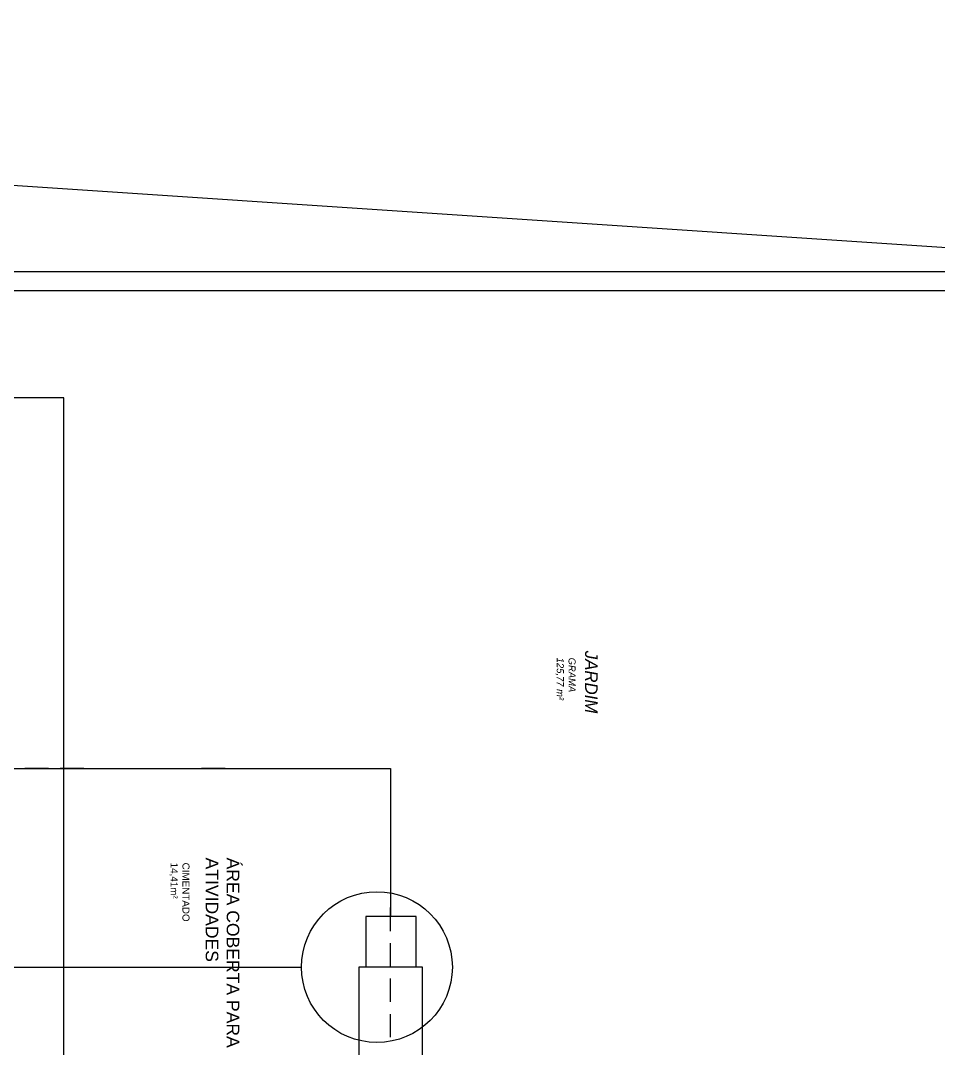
# Model space of a CAD drawing. Header units: millimetres. Extents: x 2273 to 2522, y 1034 to 1187.
# Drawn here: x 2474.53 to 2481.84, y 1058.04 to 1066.22 of the extents above; entities that cross this region are included whole.
import ezdxf

# ---------------------------------------------------------------- set-up
doc = ezdxf.new("R2010")
doc.units = ezdxf.units.MM
doc.layers.add('LAYER8', color=8, linetype='Continuous')
doc.styles.get("Standard").update_dxf_attribs({"font": 'arial.ttf'})

msp = doc.modelspace()

# ---------------------------------------------------------------- linework, layer by layer
at = {"color": 1}
msp.add_line((2514.7693, 1062.222), (2454.7693, 1066.222), dxfattribs=at)
msp.add_line((2454.7693, 1058.6895), (2476.7693, 1058.6895))
msp.add_circle((2477.3693, 1058.6895), 0.6)
at = {"layer": 'LAYER8', "linetype": 'Continuous'}
for points in [[(2485.534, 1064.222), (2457.7693, 1064.222)], [(2485.381, 1064.072), (2457.7693, 1064.072)]]:
    msp.add_lwpolyline(points, dxfattribs=at)
at = {"layer": 'LAYER8', "color": 0, "linetype": 'Continuous'}
for points in [[(2481.231, 1064.072), (2481.231, 1064.072)], [(2474.8781, 1063.219), (2465.9252, 1063.219)], [(2474.8781, 1056.1161), (2474.8781, 1063.219)], [(2474.8781, 1060.4014), (2474.8781, 1060.4014)], [(2474.3781, 1060.269), (2477.4781, 1060.269), (2477.4781, 1059.0925)], [(2474.7575, 1060.269), (2474.5693, 1060.269)], [(2475.0369, 1060.269), (2474.8487, 1060.269)], [(2474.9752, 1060.2749), (2474.9752, 1060.2749)], [(2476.1634, 1060.269), (2475.9752, 1060.269)], [(2477.4781, 1058.9749), (2477.4781, 1059.1631)], [(2477.681, 1058.6925), (2477.681, 1059.0925), (2477.281, 1059.0925), (2477.281, 1058.6925), (2477.681, 1058.6925)], [(2477.4781, 1058.6925), (2477.4781, 1058.8808)], [(2477.7281, 1057.1925), (2477.2281, 1057.1925), (2477.2281, 1058.6925), (2477.7281, 1058.6925), (2477.7281, 1057.1925)], [(2477.4781, 1058.4131), (2477.4781, 1058.5984)], [(2477.4781, 1058.1308), (2477.4781, 1058.3161)]]:
    msp.add_lwpolyline(points, dxfattribs=at)

# ---------------------------------------------------------------- texts
at = {"layer": 'LAYER8', "color": 0, "linetype": 'Continuous', "width": 1.591519, "attachment_point": 1, "rotation": 270}
for s, insert, char_height in [('{\\fHarlow Solid Italic|b0|i0|c0|p82;JARDIM}', (2479.1245, 1061.2066), 0.1), ('{\\fHarlow Solid Italic|b0|i0|c0|p82;GRAMA\\P125,77 m²}', (2478.9492, 1061.1519), 0.056045), ('{\\f@Arial Unicode MS|b0|i0|c0|p34;ÁREA COBERTA PARA ATIVIDADES}', (2476.2742, 1059.5611), 0.1), ('{\\f@Arial Unicode MS|b0|i0|c0|p34;CIMENTADO\\P14,41m²}', (2475.8783, 1059.521), 0.056045)]:
    msp.add_mtext(s, dxfattribs=dict(at, insert=insert, char_height=char_height))

doc.saveas('drawing.dxf')
